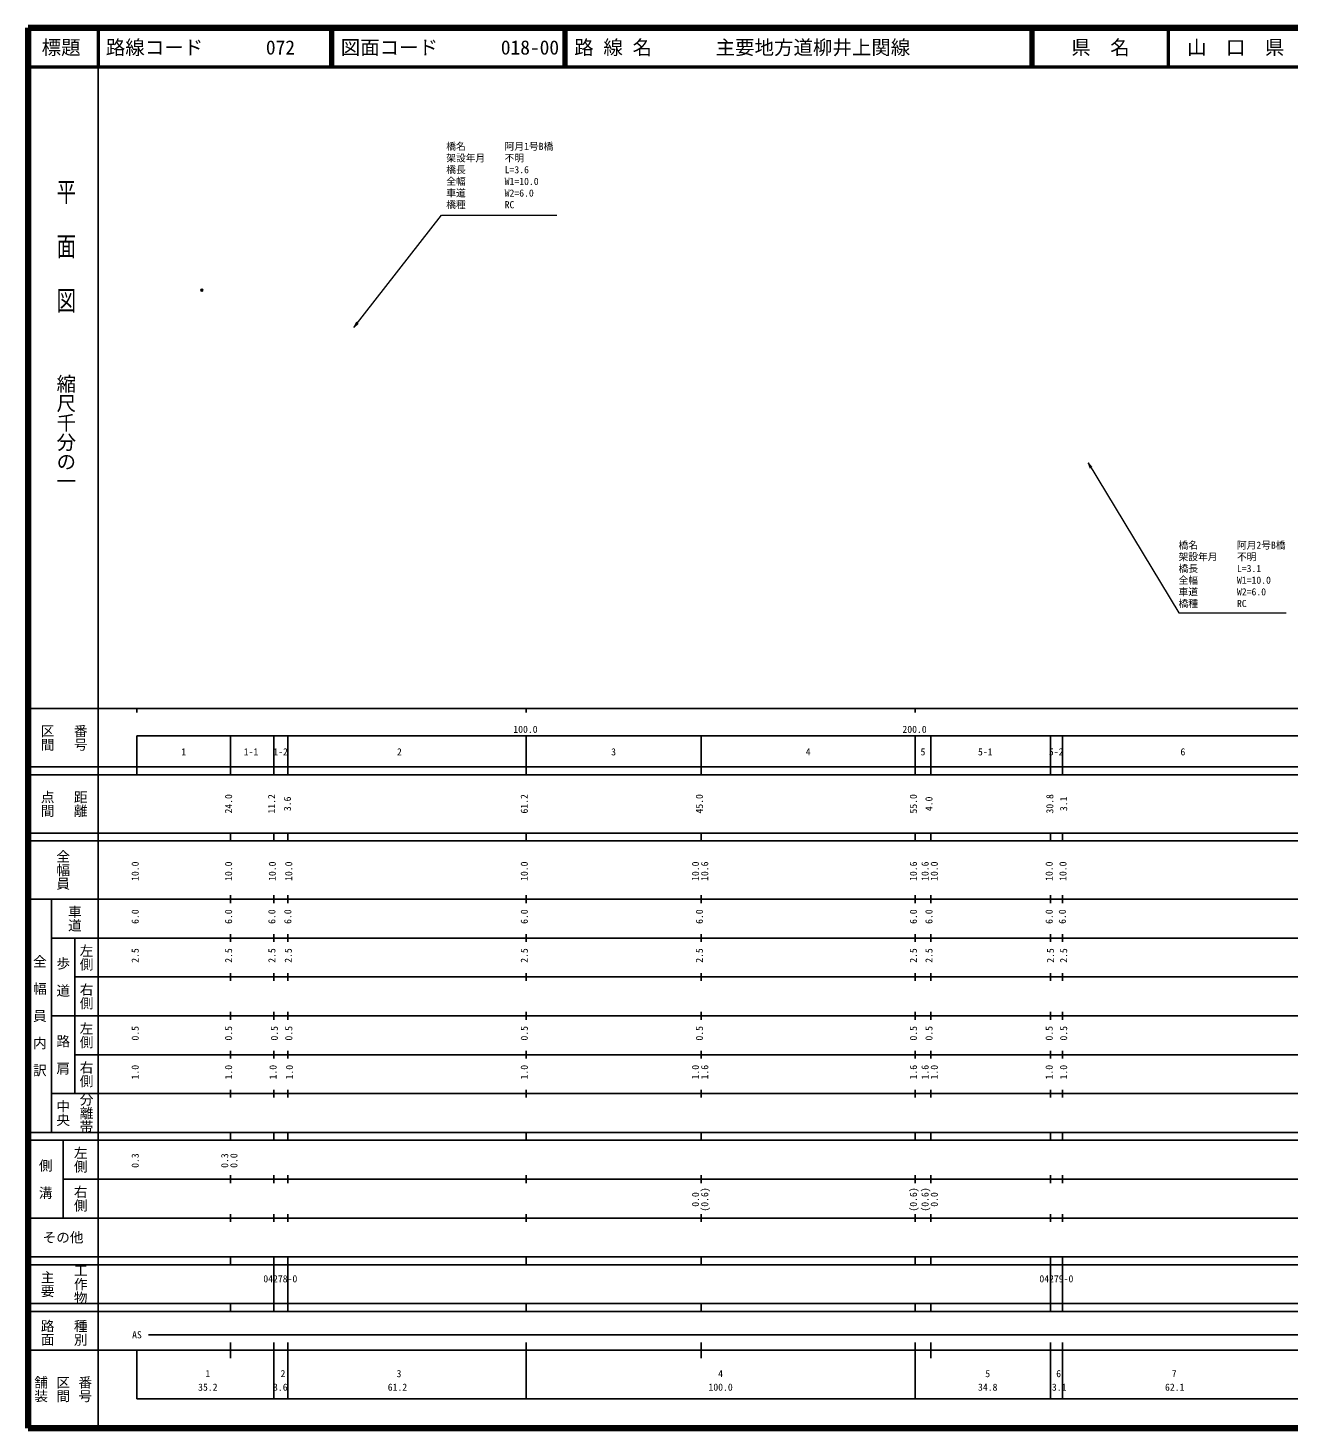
# Model space of a CAD drawing. Units: millimetres on the paper, with parts at other scales. Extents: x 40 to 680, y 20 to 380.
# Drawn here: x 40 to 364.1, y 20 to 380 of the extents above; entities that cross this region are included whole.
import ezdxf
from ezdxf.enums import TextEntityAlignment as Align

# ---------------------------------------------------------------- set-up
doc = ezdxf.new("R2010")
doc.units = ezdxf.units.MM
doc.header["$PDMODE"] = 32
doc.header["$PDSIZE"] = 0.5
doc.layers.add('M-OTRS', color=6, linetype='Continuous')
doc.layers.add('M-TTL-TXT', color=7, linetype='Continuous')
for name, color, linetype, lineweight in [('M-STR-HTXT', 7, 'Continuous', 13), ('M-TTL', 2, 'Continuous', 140), ('M-TTL-BAND', 7, 'Continuous', 25), ('M-TTL-LINE', 7, 'Continuous', 50)]:
    doc.layers.add(name, color=color, linetype=linetype, lineweight=lineweight)
doc.styles.add('@ＭＳ ゴシック', font='')
doc.styles.add('ＭＳ ゴシック', font='')
doc.styles.get('@ＭＳ ゴシック').set_extended_font_data('@MS Gothic')
doc.styles.get('ＭＳ ゴシック').set_extended_font_data('MS Gothic')

# ---------------------------------------------------------------- blocks, each defined once
blk = doc.blocks.new('open_arrow')
at = {"color": 0, "linetype": 'Continuous', "lineweight": -2}
blk.add_lwpolyline([(7.5, 1.25), (0, 0), (7.5, -1.25)], dxfattribs=at)

msp = doc.modelspace()

# ---------------------------------------------------------------- linework, layer by layer
at = {"layer": 'M-OTRS'}
msp.add_point((84.668, 312.614), dxfattribs=at)
at = {"layer": 'M-STR-HTXT'}
for points in [[(123.707, 303.022), (146.261, 331.859), (175.869, 331.859)], [(312.431, 268.192), (335.731, 229.575), (363.345, 229.575)]]:
    msp.add_lwpolyline(points, dxfattribs=at)
at = {"layer": 'M-TTL'}
for p, q in [((40, 380), (40, 20)), ((680, 380), (40, 380)), ((40, 20), (680, 20))]:
    msp.add_line(p, q, dxfattribs=at)
at = {"layer": 'M-TTL-BAND'}
for p, q in [((58, 370), (58, 20)), ((40, 205), (579, 205)), ((68, 205), (68, 204)), ((168, 205), (168, 204)), ((268, 205), (268, 204)), ((68, 198), (579, 198)), ((68, 198), (68, 188)), ((92, 188), (92, 198)), ((103.2, 188), (103.2, 198)), ((106.8, 188), (106.8, 198)), ((168, 188), (168, 198)), ((213, 188), (213, 198)), ((268, 188), (268, 198)), ((272, 188), (272, 198)), ((302.8, 188), (302.8, 198)), ((305.9, 188), (305.9, 198)), ((40, 190), (579, 190)), ((40, 188), (579, 188)), ((40, 173), (579, 173)), ((92, 171), (92, 173)), ((103.2, 171), (103.2, 173)), ((106.8, 171), (106.8, 173)), ((168, 171), (168, 173)), ((213, 171), (213, 173)), ((268, 171), (268, 173)), ((272, 171), (272, 173)), ((302.8, 171), (302.8, 173)), ((305.9, 171), (305.9, 173)), ((40, 171), (579, 171)), ((40, 156), (579, 156)), ((46, 96), (46, 156)), ((92, 155), (92, 157)), ((103.2, 155), (103.2, 157)), ((106.8, 155), (106.8, 157)), ((168, 155), (168, 157)), ((213, 155), (213, 157)), ((268, 155), (268, 157)), ((272, 155), (272, 157)), ((302.8, 155), (302.8, 157)), ((305.9, 155), (305.9, 157)), ((46, 146), (579, 146)), ((52, 146), (52, 106)), ((92, 145), (92, 147)), ((103.2, 145), (103.2, 147)), ((106.8, 145), (106.8, 147)), ((168, 145), (168, 147)), ((213, 145), (213, 147)), ((268, 145), (268, 147)), ((272, 145), (272, 147)), ((302.8, 145), (302.8, 147)), ((305.9, 145), (305.9, 147)), ((92, 135), (92, 137)), ((103.2, 135), (103.2, 137)), ((106.8, 135), (106.8, 137)), ((168, 135), (168, 137)), ((213, 135), (213, 137)), ((268, 135), (268, 137)), ((272, 135), (272, 137)), ((302.8, 135), (302.8, 137)), ((305.9, 135), (305.9, 137)), ((52, 136), (579, 136)), ((46, 126), (579, 126)), ((92, 125), (92, 127)), ((103.2, 125), (103.2, 127)), ((106.8, 125), (106.8, 127)), ((168, 125), (168, 127)), ((213, 125), (213, 127)), ((268, 125), (268, 127)), ((272, 125), (272, 127)), ((302.8, 125), (302.8, 127)), ((305.9, 125), (305.9, 127)), ((52, 116), (579, 116)), ((92, 115), (92, 117)), ((103.2, 115), (103.2, 117)), ((106.8, 115), (106.8, 117)), ((168, 115), (168, 117)), ((213, 115), (213, 117)), ((268, 115), (268, 117)), ((272, 115), (272, 117)), ((302.8, 115), (302.8, 117)), ((305.9, 115), (305.9, 117)), ((46, 106), (579, 106)), ((92, 105), (92, 107)), ((103.2, 105), (103.2, 107)), ((106.8, 105), (106.8, 107)), ((168, 105), (168, 107)), ((213, 105), (213, 107)), ((268, 105), (268, 107)), ((272, 105), (272, 107)), ((302.8, 105), (302.8, 107)), ((305.9, 105), (305.9, 107)), ((40, 96), (579, 96)), ((40, 94), (579, 94)), ((49, 94), (49, 74)), ((92, 94), (92, 96)), ((103.2, 94), (103.2, 96)), ((106.8, 94), (106.8, 96)), ((168, 94), (168, 96)), ((213, 94), (213, 96)), ((268, 94), (268, 96)), ((272, 94), (272, 96)), ((302.8, 94), (302.8, 96)), ((305.9, 94), (305.9, 96)), ((49, 84), (579, 84)), ((92, 83), (92, 85)), ((103.2, 83), (103.2, 85)), ((106.8, 83), (106.8, 85)), ((168, 83), (168, 85)), ((213, 83), (213, 85)), ((268, 83), (268, 85)), ((272, 83), (272, 85)), ((302.8, 83), (302.8, 85)), ((305.9, 83), (305.9, 85)), ((40, 74), (579, 74)), ((92, 73), (92, 75)), ((103.2, 73), (103.2, 75)), ((106.8, 73), (106.8, 75)), ((168, 73), (168, 75)), ((213, 73), (213, 75)), ((268, 73), (268, 75)), ((272, 73), (272, 75)), ((302.8, 73), (302.8, 75)), ((305.9, 73), (305.9, 75)), ((40, 64), (579, 64)), ((40, 62), (579, 62)), ((92, 62), (92, 64)), ((103.2, 62), (103.2, 64)), ((103.2, 62), (103.2, 52)), ((106.8, 62), (106.8, 64)), ((106.8, 62), (106.8, 52)), ((168, 62), (168, 64)), ((213, 62), (213, 64)), ((268, 62), (268, 64)), ((272, 62), (272, 64)), ((302.8, 62), (302.8, 64)), ((302.8, 62), (302.8, 52)), ((305.9, 62), (305.9, 64)), ((305.9, 62), (305.9, 52)), ((40, 52), (579, 52)), ((92, 50), (92, 52)), ((103.2, 50), (103.2, 52)), ((106.8, 50), (106.8, 52)), ((168, 50), (168, 52)), ((213, 50), (213, 52)), ((268, 50), (268, 52)), ((272, 50), (272, 52)), ((302.8, 50), (302.8, 52)), ((305.9, 50), (305.9, 52)), ((40, 50), (579, 50)), ((71, 44), (465, 44)), ((40, 40), (579, 40)), ((68, 40), (68, 27.5)), ((92, 38), (92, 42)), ((103.2, 38), (103.2, 42)), ((106.8, 38), (106.8, 42)), ((168, 27.5), (168, 42)), ((213, 38), (213, 42)), ((268, 27.5), (268, 42)), ((272, 38), (272, 42)), ((302.8, 38), (302.8, 42)), ((305.9, 38), (305.9, 42)), ((103.2, 38), (103.2, 27.499)), ((106.8, 38), (106.8, 27.502)), ((302.8, 38), (302.8, 27.482)), ((305.9, 38), (305.9, 27.503)), ((68, 27.5), (579, 27.5))]:
    msp.add_line(p, q, dxfattribs=at)
at = {"layer": 'M-TTL-LINE'}
for p, q in [((58, 380), (58, 370)), ((117.75, 380), (117.75, 370)), ((118.25, 380), (118.25, 370)), ((177.75, 380), (177.75, 370)), ((178.25, 380), (178.25, 370)), ((297.75, 380), (297.75, 370)), ((298.25, 380), (298.25, 370)), ((333, 380), (333, 370)), ((40, 370), (680, 370))]:
    msp.add_line(p, q, dxfattribs=at)

# ---------------------------------------------------------------- block references
at = {"layer": 'M-STR-HTXT', "xscale": 0.2, "yscale": 0.2}
for p, rotation in [((123.707, 303.022), 52), ((312.431, 268.192), 301.1)]:
    msp.add_blockref('open_arrow', p, dxfattribs=dict(at, rotation=rotation))

# ---------------------------------------------------------------- texts
at = {"layer": 'M-STR-HTXT', "style": 'ＭＳ ゴシック'}
for s, p in [('橋名\u3000\u3000\u3000\u3000阿月1号B橋', (147.499, 348.097)), ('架設年月\u3000\u3000不明', (147.499, 345.097)), ('橋長\u3000\u3000\u3000\u3000L=3.6', (147.499, 342.097)), ('全幅\u3000\u3000\u3000\u3000W1=10.0', (147.499, 339.097)), ('車道\u3000\u3000\u3000\u3000W2=6.0', (147.499, 336.097)), ('橋種\u3000\u3000\u3000\u3000RC', (147.499, 333.097)), ('橋名\u3000\u3000\u3000\u3000阿月2号B橋', (335.701, 245.547)), ('架設年月\u3000\u3000不明', (335.701, 242.547)), ('橋長\u3000\u3000\u3000\u3000L=3.1', (335.701, 239.547)), ('全幅\u3000\u3000\u3000\u3000W1=10.0', (335.701, 236.547)), ('車道\u3000\u3000\u3000\u3000W2=6.0', (335.701, 233.547)), ('橋種\u3000\u3000\u3000\u3000RC', (335.701, 230.547))]:
    msp.add_text(s, height=1.833, dxfattribs=at).set_placement(p, align=Align.BOTTOM_LEFT)
at = {"layer": 'M-TTL-BAND', "style": '@ＭＳ ゴシック', "width": 1.4}
msp.add_text('平  面  図', height=3.666, rotation=270, dxfattribs=at).set_placement((49.777, 306.475), align=Align.MIDDLE_RIGHT)
at = {"layer": 'M-TTL-BAND', "style": '@ＭＳ ゴシック'}
msp.add_text('縮尺千分の一', height=3.666, rotation=270, dxfattribs=at).set_placement((49.777, 261.03), align=Align.MIDDLE_RIGHT)
for s, p in [('区間', (45, 197.5)), ('番号', (53.5, 197.5)), ('点間', (45, 180.5)), ('距離', (53.5, 180.5)), ('全幅員', (49, 163.5)), ('車道', (52, 151)), ('左側', (55, 141)), ('全\u3000幅\u3000員\u3000内\u3000訳', (43, 126)), ('歩\u3000道', (49, 136)), ('右側', (55, 131)), ('左側', (55, 121)), ('路\u3000肩', (49, 116)), ('右側', (55, 111)), ('分離帯', (55, 101)), ('中央', (49, 101)), ('左側', (53.5, 89)), ('側\u3000溝', (44.5, 84)), ('右側', (53.5, 79)), ('工作物', (53.5, 57)), ('主要', (45, 57)), ('路面', (45, 44.5)), ('種別', (53.5, 44.5)), ('舗装', (43.333, 30)), ('区間', (49, 30)), ('番号', (54.667, 30))]:
    msp.add_text(s, height=2.566, rotation=270, dxfattribs=at).set_placement(p, align=Align.MIDDLE_CENTER)
at = {"layer": 'M-TTL-BAND', "style": 'ＭＳ ゴシック'}
for s, p in [('100.0', (167.844, 198.195)), ('200.0', (267.844, 198.195)), ('1', (80, 192.405)), ('1-1', (97.316, 192.405)), ('1-2', (104.909, 192.405)), ('2', (135.452, 192.405)), ('3', (190.5, 192.405)), ('4', (240.5, 192.405)), ('5', (270, 192.405)), ('5-1', (286.013, 192.405)), ('5-2', (304.238, 192.405)), ('6', (336.806, 192.405)), ('04278-0', (104.843, 56.903)), ('04279-0', (304.296, 56.903)), ('AS', (68, 42.5)), ('1', (86.214, 32.523)), ('2', (105.518, 32.523)), ('3', (135.353, 32.523)), ('4', (218, 32.523)), ('5', (286.649, 32.523)), ('6', (304.874, 32.523)), ('7', (334.573, 32.523)), ('35.2', (86.214, 29.033)), ('3.6', (104.843, 29.033)), ('61.2', (134.948, 29.033)), ('100.0', (218, 29.033)), ('34.8', (286.649, 29.033)), ('3.1', (305.009, 29.033)), ('62.1', (334.708, 29.033))]:
    msp.add_text(s, height=1.833, dxfattribs=at).set_placement(p, align=Align.BOTTOM_CENTER)
for s, p in [('24.0', (93, 180.5)), ('11.2', (104.066, 180.5)), ('3.6', (108.116, 180.5)), ('61.2', (169, 180.5)), ('45.0', (214, 180.5)), ('55.0', (269, 180.5)), ('4.0', (273, 180.5)), ('30.8', (304.069, 180.5)), ('3.1', (307.613, 180.5)), ('10.0', (69, 163.174)), ('10.0', (93, 163.174)), ('10.0', (104.24, 163.174)), ('10.0', (108.452, 163.174)), ('10.0', (169, 163.174)), ('10.0', (213, 163.174)), ('10.6', (215.37, 163.174)), ('10.6', (269, 163.174)), ('10.6', (272, 163.174)), ('10.0', (274.37, 163.174)), ('10.0', (303.9, 163.174)), ('10.0', (307.444, 163.174)), ('6.0', (69, 151.5)), ('6.0', (93, 151.5)), ('6.0', (104.132, 151.5)), ('6.0', (108.236, 151.5)), ('6.0', (169, 151.5)), ('6.0', (214, 151.5)), ('6.0', (269, 151.5)), ('6.0', (273, 151.5)), ('6.0', (303.9, 151.5)), ('6.0', (307.275, 151.5)), ('2.5', (69, 141.5)), ('2.5', (93, 141.5)), ('2.5', (104.132, 141.5)), ('2.5', (108.344, 141.5)), ('2.5', (169, 141.5)), ('2.5', (214, 141.5)), ('2.5', (269, 141.5)), ('2.5', (273, 141.5)), ('2.5', (304.238, 141.5)), ('2.5', (307.613, 141.5)), ('0.5', (69, 121.5)), ('0.5', (93, 121.5)), ('0.5', (104.765, 121.5)), ('0.5', (108.477, 121.5)), ('0.5', (169, 121.5)), ('0.5', (214, 121.5)), ('0.5', (269, 121.5)), ('0.5', (273, 121.5)), ('0.5', (303.9, 121.5)), ('0.5', (307.613, 121.5)), ('1.0', (69, 111.5)), ('1.0', (93, 111.5)), ('1.0', (104.427, 111.5)), ('1.0', (108.646, 111.5)), ('1.0', (169, 111.5)), ('1.0', (213, 111.5)), ('1.6', (215.37, 111.5)), ('1.6', (269, 111.5)), ('1.6', (272, 111.5)), ('1.0', (274.37, 111.5)), ('1.0', (303.9, 111.5)), ('1.0', (307.613, 111.5)), ('0.3', (69, 88.764)), ('0.3', (92, 88.764)), ('0.0', (94.37, 88.764)), ('0.0', (213, 78.764)), ('(0.6)', (215.37, 78.764)), ('(0.6)', (269, 78.764)), ('(0.6)', (272, 78.764)), ('0.0', (274.37, 78.764))]:
    msp.add_text(s, height=1.833, rotation=90, dxfattribs=at).set_placement(p, align=Align.BOTTOM_CENTER)
msp.add_text('その他', height=2.566, dxfattribs=at).set_placement((49, 69), align=Align.MIDDLE_CENTER)
at = {"layer": 'M-TTL-TXT', "style": 'ＭＳ ゴシック'}
for s, p in [('標題', (48.5, 375)), ('県\u3000名', (315.625, 375)), ('山\u3000口\u3000県', (350.375, 375))]:
    msp.add_text(s, height=3.666, dxfattribs=at).set_placement(p, align=Align.MIDDLE_CENTER)
for s, p in [('路線コード', (60, 375)), ('072', (101.142, 375)), ('072', (101.142, 375)), ('072', (101.142, 375)), ('図面コード', (120.38, 375)), ('018-00', (161.521, 375)), ('路 線 名', (180.38, 375)), ('主要地方道柳井上関線', (216.734, 375))]:
    msp.add_text(s, height=3.666, dxfattribs=at).set_placement(p, align=Align.MIDDLE_LEFT)

doc.saveas('drawing.dxf')
